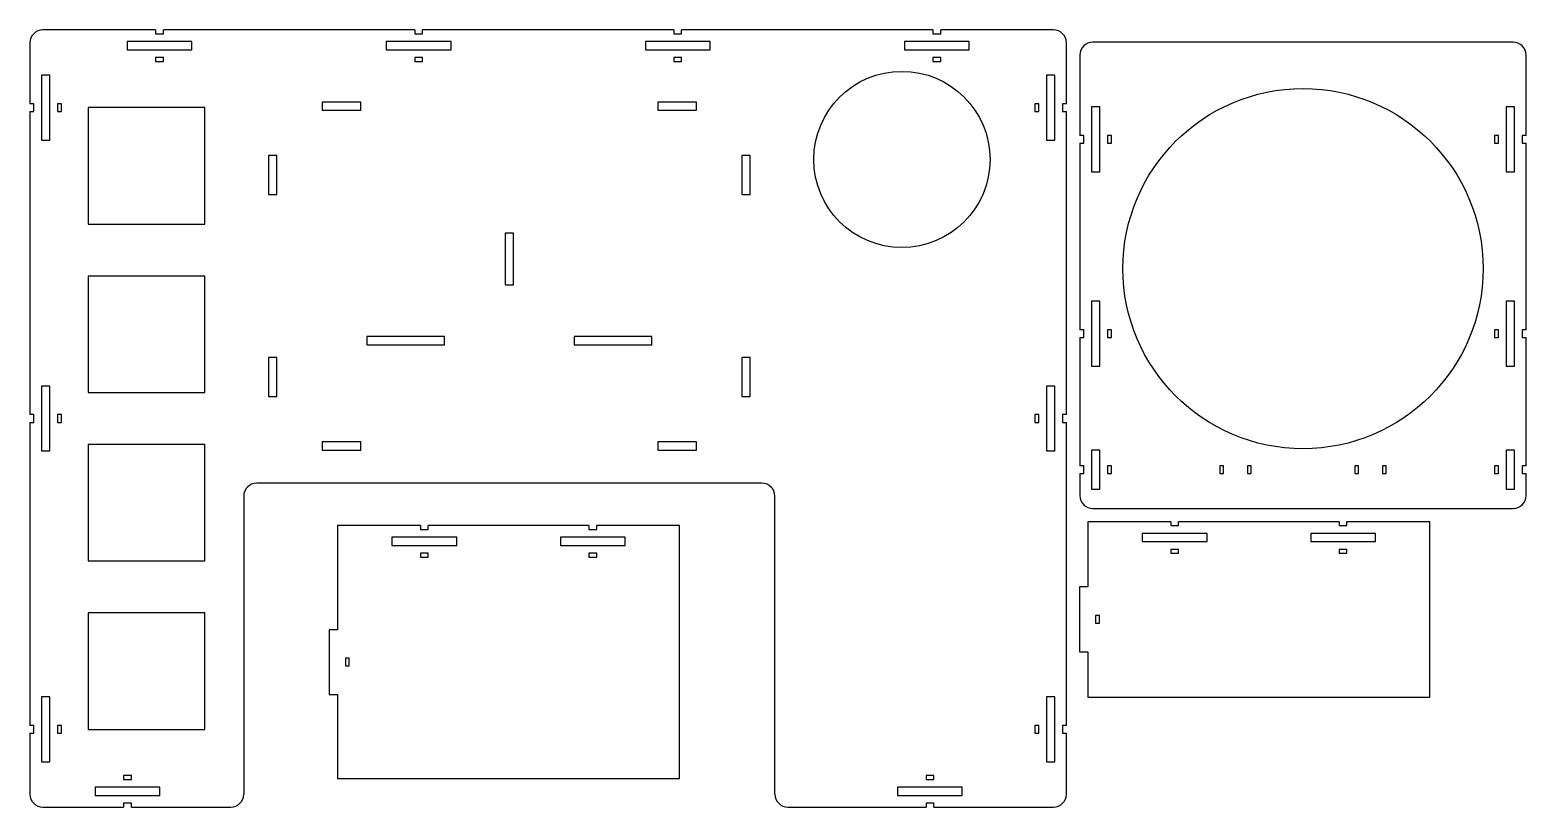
# Model space of a CAD drawing. Header units: millimetres. Extents: x 5 to 582, y 2 to 302.
import ezdxf

# ---------------------------------------------------------------- set-up
doc = ezdxf.new("R2010")
doc.units = ezdxf.units.MM

msp = doc.modelspace()

# ---------------------------------------------------------------- linework, layer by layer
at = {"color": 7, "linetype": 'Continuous', "lineweight": 25}
for p, q in [((53.11, 301.72), (9.61, 301.72)), ((53.11, 301.72), (53.11, 300.22)), ((56.11, 300.22), (56.11, 301.72)), ((153.11, 301.72), (56.11, 301.72)), ((153.11, 301.72), (153.11, 300.22)), ((156.11, 300.22), (156.11, 301.72)), ((253.11, 301.72), (156.11, 301.72)), ((253.11, 301.72), (253.11, 300.22)), ((256.11, 300.22), (256.11, 301.72)), ((353.11, 301.72), (256.11, 301.72)), ((353.11, 301.72), (353.11, 300.22)), ((356.11, 300.22), (356.11, 301.72)), ((399.61, 301.72), (356.11, 301.72)), ((4.61, 296.72), (4.61, 273.22)), ((42.11, 297.22), (42.11, 294.04)), ((67.11, 297.22), (42.11, 297.22)), ((53.11, 300.22), (56.11, 300.22)), ((67.11, 294.04), (67.11, 297.22)), ((142.11, 297.22), (142.11, 294.04)), ((167.11, 297.22), (142.11, 297.22)), ((153.11, 300.22), (156.11, 300.22)), ((167.11, 294.04), (167.11, 297.22)), ((267.11, 297.22), (242.11, 297.22)), ((242.11, 297.22), (242.11, 294.04)), ((253.11, 300.22), (256.11, 300.22)), ((267.11, 294.04), (267.11, 297.22)), ((367.11, 297.22), (342.11, 297.22)), ((342.11, 297.22), (342.11, 294.04)), ((353.11, 300.22), (356.11, 300.22)), ((367.11, 294.04), (367.11, 297.22)), ((404.61, 273.22), (404.61, 296.72)), ((576.98, 296.98), (414.81, 296.98)), ((42.11, 294.04), (67.11, 294.04)), ((53.11, 291.04), (53.11, 289.54)), ((56.11, 291.04), (53.11, 291.04)), ((53.11, 289.54), (56.11, 289.54)), ((56.11, 289.54), (56.11, 291.04)), ((142.11, 294.04), (167.11, 294.04)), ((153.11, 291.04), (153.11, 289.54)), ((156.11, 291.04), (153.11, 291.04)), ((153.11, 289.54), (156.11, 289.54)), ((156.11, 289.54), (156.11, 291.04)), ((242.11, 294.04), (267.11, 294.04)), ((253.11, 291.04), (253.11, 289.54)), ((256.11, 291.04), (253.11, 291.04)), ((253.11, 289.54), (256.11, 289.54)), ((256.11, 289.54), (256.11, 291.04)), ((342.11, 294.04), (367.11, 294.04)), ((353.11, 291.04), (353.11, 289.54)), ((356.11, 291.04), (353.11, 291.04)), ((353.11, 289.54), (356.11, 289.54)), ((356.11, 289.54), (356.11, 291.04)), ((409.81, 291.98), (409.81, 260.98)), ((581.98, 260.98), (581.98, 291.98)), ((9.11, 284.22), (9.11, 259.22)), ((12.28, 284.22), (9.11, 284.22)), ((12.28, 259.22), (12.28, 284.22)), ((400.11, 284.22), (396.93, 284.22)), ((396.93, 284.22), (396.93, 259.22)), ((400.11, 259.22), (400.11, 284.22)), ((6.11, 273.22), (4.61, 273.22)), ((6.11, 270.22), (6.11, 273.22)), ((16.78, 273.22), (15.28, 273.22)), ((15.28, 273.22), (15.28, 270.22)), ((16.78, 270.22), (16.78, 273.22)), ((27.11, 271.72), (27.11, 226.72)), ((72.11, 271.72), (27.11, 271.72)), ((72.11, 226.72), (72.11, 271.72)), ((117.36, 273.89), (117.36, 270.72)), ((132.36, 273.89), (117.36, 273.89)), ((132.36, 270.72), (132.36, 273.89)), ((261.86, 273.89), (246.86, 273.89)), ((246.86, 273.89), (246.86, 270.72)), ((261.86, 270.72), (261.86, 273.89)), ((393.93, 273.22), (392.43, 273.22)), ((392.43, 273.22), (392.43, 270.22)), ((393.93, 270.22), (393.93, 273.22)), ((404.61, 273.22), (403.11, 273.22)), ((403.11, 273.22), (403.11, 270.22)), ((417.48, 271.98), (414.31, 271.98)), ((414.31, 271.98), (414.31, 246.98)), ((417.48, 246.98), (417.48, 271.98)), ((577.48, 271.98), (574.31, 271.98)), ((574.31, 271.98), (574.31, 246.98)), ((577.48, 246.98), (577.48, 271.98)), ((4.61, 270.22), (6.11, 270.22)), ((4.61, 270.22), (4.61, 153.22)), ((15.28, 270.22), (16.78, 270.22)), ((117.36, 270.72), (132.36, 270.72)), ((246.86, 270.72), (261.86, 270.72)), ((392.43, 270.22), (393.93, 270.22)), ((403.11, 270.22), (404.61, 270.22)), ((404.61, 153.22), (404.61, 270.22)), ((411.31, 260.98), (409.81, 260.98)), ((411.31, 257.98), (411.31, 260.98)), ((421.98, 260.98), (420.48, 260.98)), ((420.48, 260.98), (420.48, 257.98)), ((421.98, 257.98), (421.98, 260.98)), ((571.31, 260.98), (569.81, 260.98)), ((569.81, 260.98), (569.81, 257.98)), ((571.31, 257.98), (571.31, 260.98)), ((581.98, 260.98), (580.48, 260.98)), ((580.48, 260.98), (580.48, 257.98)), ((9.11, 259.22), (12.28, 259.22)), ((396.93, 259.22), (400.11, 259.22)), ((409.81, 257.98), (411.31, 257.98)), ((409.81, 257.98), (409.81, 185.98)), ((420.48, 257.98), (421.98, 257.98)), ((569.81, 257.98), (571.31, 257.98)), ((580.48, 257.98), (581.98, 257.98)), ((581.98, 185.98), (581.98, 257.98)), ((96.71, 253.22), (96.71, 238.22)), ((99.86, 253.22), (96.71, 253.22)), ((99.86, 238.22), (99.86, 253.22)), ((282.5, 253.22), (279.36, 253.22)), ((279.36, 253.22), (279.36, 238.22)), ((282.5, 238.22), (282.5, 253.22)), ((414.31, 246.98), (417.48, 246.98)), ((574.31, 246.98), (577.48, 246.98)), ((96.71, 238.22), (99.86, 238.22)), ((279.36, 238.22), (282.5, 238.22)), ((27.11, 226.72), (72.11, 226.72)), ((188.02, 223.31), (188.02, 203.31)), ((191.19, 223.31), (188.02, 223.31)), ((191.19, 203.31), (191.19, 223.31)), ((27.11, 206.72), (27.11, 161.72)), ((72.11, 206.72), (27.11, 206.72)), ((72.11, 161.72), (72.11, 206.72)), ((188.02, 203.31), (191.19, 203.31)), ((417.48, 196.98), (414.31, 196.98)), ((414.31, 196.98), (414.31, 171.98)), ((417.48, 171.98), (417.48, 196.98)), ((577.48, 196.98), (574.31, 196.98)), ((574.31, 196.98), (574.31, 171.98)), ((577.48, 171.98), (577.48, 196.98)), ((411.31, 185.98), (409.81, 185.98)), ((411.31, 182.98), (411.31, 185.98)), ((421.98, 185.98), (420.48, 185.98)), ((420.48, 185.98), (420.48, 182.98)), ((421.98, 182.98), (421.98, 185.98)), ((571.31, 185.98), (569.81, 185.98)), ((569.81, 185.98), (569.81, 182.98)), ((571.31, 182.98), (571.31, 185.98)), ((581.98, 185.98), (580.48, 185.98)), ((580.48, 185.98), (580.48, 182.98)), ((134.61, 183.31), (134.61, 180.13)), ((164.61, 183.31), (134.61, 183.31)), ((134.61, 180.13), (164.61, 180.13)), ((164.61, 180.13), (164.61, 183.31)), ((244.61, 183.31), (214.61, 183.31)), ((214.61, 183.31), (214.61, 180.13)), ((214.61, 180.13), (244.61, 180.13)), ((244.61, 180.13), (244.61, 183.31)), ((409.81, 182.98), (411.31, 182.98)), ((409.81, 182.98), (409.81, 133.48)), ((420.48, 182.98), (421.98, 182.98)), ((569.81, 182.98), (571.31, 182.98)), ((580.48, 182.98), (581.98, 182.98)), ((581.98, 133.48), (581.98, 182.98)), ((96.71, 175.22), (96.71, 160.22)), ((99.86, 175.22), (96.71, 175.22)), ((99.86, 160.22), (99.86, 175.22)), ((279.36, 175.22), (279.36, 160.22)), ((282.5, 175.22), (279.36, 175.22)), ((282.5, 160.22), (282.5, 175.22)), ((414.31, 171.98), (417.48, 171.98)), ((574.31, 171.98), (577.48, 171.98)), ((9.11, 164.22), (9.11, 139.22)), ((12.28, 164.22), (9.11, 164.22)), ((12.28, 139.22), (12.28, 164.22)), ((27.11, 161.72), (72.11, 161.72)), ((400.11, 164.22), (396.93, 164.22)), ((396.93, 164.22), (396.93, 139.22)), ((400.11, 139.22), (400.11, 164.22)), ((96.71, 160.22), (99.86, 160.22)), ((279.36, 160.22), (282.5, 160.22)), ((6.11, 153.22), (4.61, 153.22)), ((4.61, 150.22), (6.11, 150.22)), ((4.61, 150.22), (4.61, 33.22)), ((6.11, 150.22), (6.11, 153.22)), ((16.78, 153.22), (15.28, 153.22)), ((15.28, 153.22), (15.28, 150.22)), ((15.28, 150.22), (16.78, 150.22)), ((16.78, 150.22), (16.78, 153.22)), ((393.93, 153.22), (392.43, 153.22)), ((392.43, 153.22), (392.43, 150.22)), ((392.43, 150.22), (393.93, 150.22)), ((393.93, 150.22), (393.93, 153.22)), ((404.61, 153.22), (403.11, 153.22)), ((403.11, 153.22), (403.11, 150.22)), ((403.11, 150.22), (404.61, 150.22)), ((404.61, 33.22), (404.61, 150.22)), ((9.11, 139.22), (12.28, 139.22)), ((27.11, 141.72), (27.11, 96.72)), ((72.11, 141.72), (27.11, 141.72)), ((72.11, 96.72), (72.11, 141.72)), ((117.36, 142.72), (117.36, 139.54)), ((132.36, 142.72), (117.36, 142.72)), ((117.36, 139.54), (132.36, 139.54)), ((132.36, 139.54), (132.36, 142.72)), ((246.86, 142.72), (246.86, 139.54)), ((261.86, 142.72), (246.86, 142.72)), ((246.86, 139.54), (261.86, 139.54)), ((261.86, 139.54), (261.86, 142.72)), ((396.93, 139.22), (400.11, 139.22)), ((417.48, 139.48), (414.31, 139.48)), ((414.31, 139.48), (414.31, 124.48)), ((417.48, 124.48), (417.48, 139.48)), ((577.48, 139.48), (574.31, 139.48)), ((574.31, 139.48), (574.31, 124.48)), ((577.48, 124.48), (577.48, 139.48)), ((411.31, 133.48), (409.81, 133.48)), ((411.31, 130.48), (411.31, 133.48)), ((421.98, 133.48), (420.48, 133.48)), ((420.48, 133.48), (420.48, 130.48)), ((421.98, 130.48), (421.98, 133.48)), ((465.26, 133.48), (463.76, 133.48)), ((463.76, 133.48), (463.76, 130.48)), ((465.26, 130.48), (465.26, 133.48)), ((475.93, 133.48), (474.43, 133.48)), ((474.43, 133.48), (474.43, 130.48)), ((475.93, 130.48), (475.93, 133.48)), ((517.36, 133.48), (515.86, 133.48)), ((515.86, 133.48), (515.86, 130.48)), ((517.36, 130.48), (517.36, 133.48)), ((528.03, 133.48), (526.53, 133.48)), ((526.53, 133.48), (526.53, 130.48)), ((528.03, 130.48), (528.03, 133.48)), ((571.31, 133.48), (569.81, 133.48)), ((569.81, 133.48), (569.81, 130.48)), ((571.31, 130.48), (571.31, 133.48)), ((581.98, 133.48), (580.48, 133.48)), ((580.48, 133.48), (580.48, 130.48)), ((409.81, 130.48), (411.31, 130.48)), ((409.81, 130.48), (409.81, 121.98)), ((420.48, 130.48), (421.98, 130.48)), ((463.76, 130.48), (465.26, 130.48)), ((474.43, 130.48), (475.93, 130.48)), ((515.86, 130.48), (517.36, 130.48)), ((526.53, 130.48), (528.03, 130.48)), ((569.81, 130.48), (571.31, 130.48)), ((580.48, 130.48), (581.98, 130.48)), ((581.98, 121.98), (581.98, 130.48)), ((87.11, 121.72), (87.11, 6.72)), ((287.11, 126.72), (92.11, 126.72)), ((292.11, 6.72), (292.11, 121.72)), ((414.31, 124.48), (417.48, 124.48)), ((574.31, 124.48), (577.48, 124.48)), ((414.81, 116.98), (576.98, 116.98)), ((155.33, 110.37), (123.33, 110.37)), ((123.33, 110.37), (123.33, 70.2)), ((155.33, 110.37), (155.33, 108.87)), ((158.33, 108.87), (158.33, 110.37)), ((220.33, 110.37), (158.33, 110.37)), ((220.33, 110.37), (220.33, 108.87)), ((223.33, 108.87), (223.33, 110.37)), ((255.33, 110.37), (223.33, 110.37)), ((255.33, 12.7), (255.33, 110.37)), ((444.87, 111.88), (412.87, 111.88)), ((412.87, 111.88), (412.87, 86.7)), ((444.87, 111.88), (444.87, 110.38)), ((444.87, 110.38), (447.87, 110.38)), ((447.87, 110.38), (447.87, 111.88)), ((509.87, 111.88), (447.87, 111.88)), ((509.87, 111.88), (509.87, 110.38)), ((509.87, 110.38), (512.87, 110.38)), ((512.87, 110.38), (512.87, 111.88)), ((544.87, 111.88), (512.87, 111.88)), ((544.87, 44.2), (544.87, 111.88)), ((144.33, 105.87), (144.33, 102.7)), ((169.33, 105.87), (144.33, 105.87)), ((155.33, 108.87), (158.33, 108.87)), ((169.33, 102.7), (169.33, 105.87)), ((234.33, 105.87), (209.33, 105.87)), ((209.33, 105.87), (209.33, 102.7)), ((220.33, 108.87), (223.33, 108.87)), ((234.33, 102.7), (234.33, 105.87)), ((433.87, 107.38), (433.87, 104.2)), ((458.87, 107.38), (433.87, 107.38)), ((433.87, 104.2), (458.87, 104.2)), ((458.87, 104.2), (458.87, 107.38)), ((523.87, 107.38), (498.87, 107.38)), ((498.87, 107.38), (498.87, 104.2)), ((498.87, 104.2), (523.87, 104.2)), ((523.87, 104.2), (523.87, 107.38)), ((144.33, 102.7), (169.33, 102.7)), ((155.33, 99.7), (155.33, 98.2)), ((158.33, 99.7), (155.33, 99.7)), ((155.33, 98.2), (158.33, 98.2)), ((158.33, 98.2), (158.33, 99.7)), ((209.33, 102.7), (234.33, 102.7)), ((220.33, 99.7), (220.33, 98.2)), ((223.33, 99.7), (220.33, 99.7)), ((220.33, 98.2), (223.33, 98.2)), ((223.33, 98.2), (223.33, 99.7)), ((444.87, 101.2), (444.87, 99.7)), ((447.87, 101.2), (444.87, 101.2)), ((444.87, 99.7), (447.87, 99.7)), ((447.87, 99.7), (447.87, 101.2)), ((509.87, 101.2), (509.87, 99.7)), ((512.87, 101.2), (509.87, 101.2)), ((509.87, 99.7), (512.87, 99.7)), ((512.87, 99.7), (512.87, 101.2)), ((27.11, 96.72), (72.11, 96.72)), ((409.7, 86.7), (409.7, 61.7)), ((412.87, 86.7), (409.7, 86.7)), ((27.11, 76.72), (27.11, 31.72)), ((72.11, 76.72), (27.11, 76.72)), ((72.11, 31.72), (72.11, 76.72)), ((415.87, 75.7), (415.87, 72.7)), ((417.37, 75.7), (415.87, 75.7)), ((417.37, 72.7), (417.37, 75.7)), ((120.15, 70.2), (120.15, 45.2)), ((123.33, 70.2), (120.15, 70.2)), ((415.87, 72.7), (417.37, 72.7)), ((126.33, 59.2), (126.33, 56.2)), ((127.83, 59.2), (126.33, 59.2)), ((127.83, 56.2), (127.83, 59.2)), ((409.7, 61.7), (412.87, 61.7)), ((412.87, 61.7), (412.87, 44.2)), ((126.33, 56.2), (127.83, 56.2)), ((9.11, 44.22), (9.11, 19.22)), ((12.28, 44.22), (9.11, 44.22)), ((12.28, 19.22), (12.28, 44.22)), ((120.15, 45.2), (123.33, 45.2)), ((123.33, 45.2), (123.33, 12.7)), ((396.93, 44.22), (396.93, 19.22)), ((400.11, 44.22), (396.93, 44.22)), ((400.11, 19.22), (400.11, 44.22)), ((412.87, 44.2), (544.87, 44.2)), ((6.11, 33.22), (4.61, 33.22)), ((4.61, 30.22), (6.11, 30.22)), ((4.61, 30.22), (4.61, 6.72)), ((6.11, 30.22), (6.11, 33.22)), ((15.28, 33.22), (15.28, 30.22)), ((16.78, 33.22), (15.28, 33.22)), ((15.28, 30.22), (16.78, 30.22)), ((16.78, 30.22), (16.78, 33.22)), ((27.11, 31.72), (72.11, 31.72)), ((392.43, 33.22), (392.43, 30.22)), ((393.93, 33.22), (392.43, 33.22)), ((392.43, 30.22), (393.93, 30.22)), ((393.93, 30.22), (393.93, 33.22)), ((404.61, 33.22), (403.11, 33.22)), ((403.11, 33.22), (403.11, 30.22)), ((403.11, 30.22), (404.61, 30.22)), ((404.61, 6.72), (404.61, 30.22)), ((9.11, 19.22), (12.28, 19.22)), ((396.93, 19.22), (400.11, 19.22)), ((40.78, 13.89), (40.78, 12.39)), ((43.78, 13.89), (40.78, 13.89)), ((40.78, 12.39), (43.78, 12.39)), ((43.78, 12.39), (43.78, 13.89)), ((123.33, 12.7), (255.33, 12.7)), ((350.43, 13.89), (350.43, 12.39)), ((353.43, 13.89), (350.43, 13.89)), ((350.43, 12.39), (353.43, 12.39)), ((353.43, 12.39), (353.43, 13.89)), ((29.78, 9.39), (29.78, 6.22)), ((54.78, 9.39), (29.78, 9.39)), ((29.78, 6.22), (54.78, 6.22)), ((54.78, 6.22), (54.78, 9.39)), ((339.43, 9.39), (339.43, 6.22)), ((364.43, 9.39), (339.43, 9.39)), ((339.43, 6.22), (364.43, 6.22)), ((364.43, 6.22), (364.43, 9.39)), ((9.61, 1.72), (40.78, 1.72)), ((43.78, 3.22), (40.78, 3.22)), ((40.78, 3.22), (40.78, 1.72)), ((43.78, 1.72), (43.78, 3.22)), ((43.78, 1.72), (82.11, 1.72)), ((297.11, 1.72), (350.43, 1.72)), ((353.43, 3.22), (350.43, 3.22)), ((350.43, 3.22), (350.43, 1.72)), ((353.43, 1.72), (353.43, 3.22)), ((353.43, 1.72), (399.61, 1.72))]:
    msp.add_line(p, q, dxfattribs=at)
for centre, radius in [((341.11, 251.72), 34), ((495.9, 209.57), 69.5)]:
    msp.add_circle(centre, radius, dxfattribs=at)
for centre, start, end in [((9.61, 296.72), 90, 180), ((399.61, 296.72), 0, 90), ((414.81, 291.98), 90, 180), ((576.98, 291.98), 0, 90), ((92.11, 121.72), 90, 180), ((287.11, 121.72), 0, 90), ((414.81, 121.98), 180, 270), ((576.98, 121.98), 270, 0), ((9.61, 6.72), 180, 270), ((82.11, 6.72), 270, 0), ((297.11, 6.72), 180, 270), ((399.61, 6.72), 270, 0)]:
    msp.add_arc(centre, 5, start, end, dxfattribs=at)

doc.saveas('drawing.dxf')
